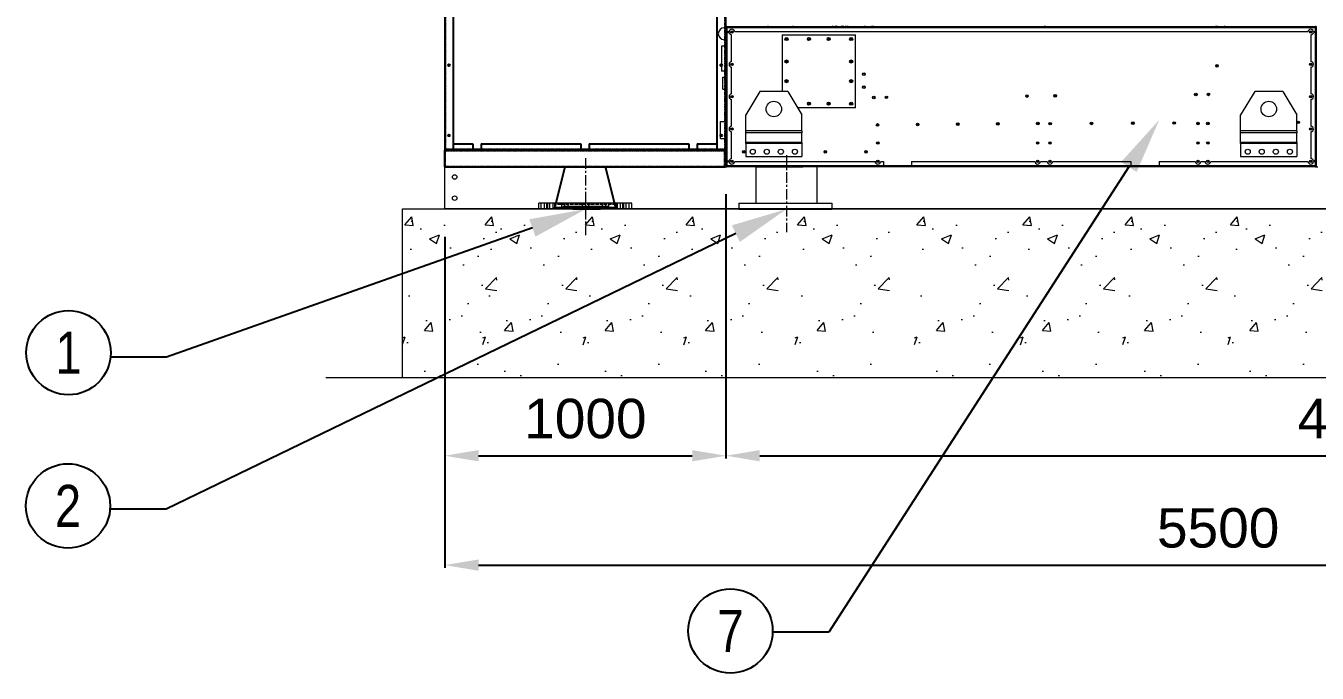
# Model space of a CAD drawing. Header units: millimetres. Extents: x -17070 to 45881, y -291348 to 34009.
# Drawn here: x 24578 to 29169, y 18996 to 21298 of the extents above; entities that cross this region are included whole.
import ezdxf
from ezdxf import colors
from ezdxf.entities.mleader import LeaderData, LeaderLine
from ezdxf.enums import TextEntityAlignment as Align
from ezdxf.math import Vec2, Vec3

# ---------------------------------------------------------------- set-up
doc = ezdxf.new("R2010")
doc.units = ezdxf.units.MM
for name, pattern in [('CENTER', [2, 1.25, -0.25, 0.25, -0.25]), ('DASHDOT', [18.5, 12, -3, 0.5, -3]), ('DASHED', [15, 12, -3]), ('HIDDEN', [0.375, 0.25, -0.125])]:
    doc.linetypes.add(name, pattern=pattern)
for name, color, linetype in [('center', 1, 'CENTER'), ('냉각탑_dim', 1, 'Continuous'), ('냉각탑_text', 3, 'Continuous'), ('냉각탑_기초', 23, 'Continuous'), ('숨은선', 5, 'HIDDEN')]:
    doc.layers.add(name, color=color, linetype=linetype)
doc.styles.get("Standard").update_dxf_attribs({"font": 'arial.ttf'})
doc.dimstyles.new('1.40', dxfattribs={"dimscale": 20, "dimtxt": 1.5, "dimasz": 1, "dimexe": 0.5, "dimexo": 0.5, "dimgap": 0.5, "dimtad": 1, "dimdec": 0, "dimzin": 0, "dimdsep": 46, "dimtxsty": 'Standard', "dimcen": 0, "dimclrd": 2, "dimclre": 2, "dimclrt": 3, "dimadec": 0, "dimazin": 0, "dimtfac": 1, "dimtdec": 0, "dimtmove": 0, "dimatfit": 0, "dimfxl": 1, "dimtolj": 1, "dimtzin": 0, "dimlwd": -1, "dimlwe": -1, "dimarcsym": 0})

# ---------------------------------------------------------------- blocks, each defined once
blk = doc.blocks.new('*D392')
at = {"color": 2, "transparency": 16777216}
for p, q in [((27067.1, 20699.8), (27067.1, 19759.3)), ((26067.1, 20547.9), (26067.1, 19759.3)), ((26187.1, 19769.3), (26947.1, 19769.3))]:
    blk.add_line(p, q, dxfattribs=at)
for points in [[(26187.1, 19789.3), (26187.1, 19749.3), (26067.1, 19769.3)], [(26947.1, 19789.3), (26947.1, 19749.3), (27067.1, 19769.3)]]:
    blk.add_solid(points, dxfattribs=at)
at = {"layer": 'Defpoints', "color": 0, "transparency": 16777216}
for p in [(27067.1, 20799.8), (26067.1, 20647.9), (27067.1, 19769.3)]:
    blk.add_point(p, dxfattribs=at)
at = {"color": 3, "lineweight": 5, "transparency": 16777216, "insert": (26567.1, 19900.7), "char_height": 140, "attachment_point": 5}
blk.add_mtext('\\A1;1000', dxfattribs=at)
blk = doc.blocks.new('*D393')
at = {"color": 2, "transparency": 16777216}
for p, q in [((27067.1, 20699.8), (27067.1, 19759.3)), ((31567.1, 20547.9), (31567.1, 19759.3)), ((27187.1, 19769.3), (31447.1, 19769.3))]:
    blk.add_line(p, q, dxfattribs=at)
for points in [[(27187.1, 19789.3), (27187.1, 19749.3), (27067.1, 19769.3)], [(31447.1, 19789.3), (31447.1, 19749.3), (31567.1, 19769.3)]]:
    blk.add_solid(points, dxfattribs=at)
at = {"layer": 'Defpoints', "color": 0, "transparency": 16777216}
for p in [(27067.1, 20799.8), (31567.1, 20647.9), (31567.1, 19769.3)]:
    blk.add_point(p, dxfattribs=at)
at = {"color": 3, "lineweight": 5, "transparency": 16777216, "insert": (29317.1, 19900.7), "char_height": 140, "attachment_point": 5}
blk.add_mtext('\\A1;4500', dxfattribs=at)
blk = doc.blocks.new('*D394')
at = {"color": 2, "transparency": 16777216}
for p, q in [((26067.1, 20547.9), (26067.1, 19370.3)), ((31567.1, 20547.9), (31567.1, 19370.3)), ((26187.1, 19380.3), (31447.1, 19380.3))]:
    blk.add_line(p, q, dxfattribs=at)
for points in [[(26187.1, 19400.3), (26187.1, 19360.3), (26067.1, 19380.3)], [(31447.1, 19400.3), (31447.1, 19360.3), (31567.1, 19380.3)]]:
    blk.add_solid(points, dxfattribs=at)
at = {"layer": 'Defpoints', "color": 0, "transparency": 16777216}
for p in [(26067.1, 20647.9), (31567.1, 20647.9), (31567.1, 19380.3)]:
    blk.add_point(p, dxfattribs=at)
at = {"color": 3, "lineweight": 5, "transparency": 16777216, "insert": (28817.1, 19511.8), "char_height": 140, "attachment_point": 5}
blk.add_mtext('\\A1;5500', dxfattribs=at)
blk = doc.blocks.new('A$C61556EF2')
for p, q in [((0, 998), (1450, 998)), ((0, 0), (0, 998)), ((1450, 998), (2900, 998)), ((2880, 968), (2900, 968)), ((2900, 0), (2900, 998)), ((1425, 898), (2425, 898)), ((1425, 898), (1425, 868)), ((2425, 898), (2425, 868)), ((1425, 868), (1425, 418)), ((1425, 868), (2425, 868)), ((1450, 868), (2425, 868)), ((1450, 868), (1450, 418)), ((2400, 868), (2400, 418)), ((2425, 868), (2425, 418)), ((2880, 868), (2900, 868)), ((1425, 418), (2425, 418)), ((1425, 388), (1425, 418)), ((1450, 418), (2425, 418)), ((2425, 388), (2425, 418)), ((1425, 388), (2425, 388)), ((0, 0), (1450, 0)), ((1450, 0), (2900, 0)), ((2880, 30), (2900, 30))]:
    blk.add_line(p, q)
at = {"color": 5}
for p, q in [((0, 968), (1450, 968)), ((0, 968), (20, 968)), ((20, 898), (20, 968)), ((1450, 968), (2900, 968)), ((2880, 898), (2880, 968)), ((20, 898), (0, 898)), ((1.6, 868), (1.6, 898)), ((2880, 898), (2900, 898)), ((2898.4, 868), (2898.4, 898)), ((20, 868), (0, 868)), ((20, 514), (20, 868)), ((2880, 514), (2880, 868)), ((20, 514), (0, 514)), ((1.6, 484), (1.6, 514)), ((2880, 514), (2900, 514)), ((2898.4, 484), (2898.4, 514)), ((20, 484), (0, 484)), ((20, 130), (20, 484)), ((2880, 130), (2880, 484)), ((2880, 484), (2900, 484)), ((20, 130), (0, 130)), ((20, 100), (0, 100)), ((1.6, 100), (1.6, 130)), ((20, 30), (20, 100)), ((20, 30), (20, 100)), ((2880, 130), (2900, 130)), ((2880, 30), (2880, 100)), ((2880, 30), (2880, 100)), ((2880, 100), (2900, 100)), ((2898.4, 100), (2898.4, 130)), ((0, 30), (1450, 30)), ((1450, 30), (2900, 30))]:
    blk.add_line(p, q, dxfattribs=at)
for centre in [(50, 983), (300, 983), (550, 983), (800, 983), (1050, 983), (1300, 983), (1600, 983), (1850, 983), (2100, 983), (2350, 983), (2600, 983), (2850, 983), (1525, 888), (1725, 888), (1925, 888), (2125, 888), (2325, 888), (1430, 793), (2420, 793), (1430, 693), (2420, 693), (1430, 593), (2420, 593), (1430, 493), (2420, 493), (1525, 398), (1725, 398), (1925, 398), (2125, 398), (2325, 398), (50, 15), (300, 15), (550, 15), (800, 15), (1050, 15), (1286, 15), (1600, 15), (1850, 15), (2100, 15), (2350, 15), (2600, 15), (2850, 15)]:
    blk.add_circle(centre, 3)
at = {"layer": '숨은선', "ltscale": 4}
for p, q in [((0, 996.4), (1450, 996.4)), ((1.6, 898), (1.6, 998)), ((1450, 996.4), (2898.4, 996.4)), ((2898.4, 898), (2898.4, 998)), ((1.6, 514), (1.6, 868)), ((2898.4, 514), (2898.4, 868)), ((1.6, 30), (1.6, 484)), ((2898.4, 30), (2898.4, 484)), ((1.6, 1.6), (1.6, 100)), ((2898.4, 1.6), (2898.4, 100)), ((0, 1.6), (1450, 1.6)), ((1450, 1.6), (2898.4, 1.6))]:
    blk.add_line(p, q, dxfattribs=at)
blk = doc.blocks.new('1')
at = {"color": 0, "lineweight": 20}
for p, q in [((26067.1, 20647.9), (26067.1, 23796.3)), ((27070.6, 20796.3), (26067.1, 20796.3)), ((29163.6, 20796.3), (29171.8, 20796.3)), ((31567.1, 20647.9), (26067.1, 20647.9))]:
    blk.add_line(p, q, dxfattribs=at)
at = {"color": 7, "lineweight": 20, "ltscale": 0.003333}
for p, q in [((27067.1, 21291.4), (27061.1, 21291.4)), ((27067.1, 21248.7), (27061.1, 21248.7))]:
    blk.add_line(p, q, dxfattribs=at)
at = {"color": 7, "lineweight": 20, "ltscale": 0.010278}
for p, q in [((27067.1, 21292.8), (27067.1, 21274.3)), ((27069.1, 21274.3), (27069.1, 21292.8)), ((29163.6, 21274.3), (29163.6, 21292.8)), ((29165.1, 21292.8), (29165.1, 21274.3)), ((29167.1, 21274.3), (29167.1, 21292.8)), ((27067.1, 20818.3), (27067.1, 20799.8)), ((27069.1, 20799.8), (27069.1, 20818.3)), ((29163.6, 20799.8), (29163.6, 20818.3)), ((29165.1, 20818.3), (29165.1, 20799.8)), ((29167.1, 20799.8), (29167.1, 20818.3))]:
    blk.add_line(p, q, dxfattribs=at)
at = {"color": 7, "lineweight": 20, "ltscale": 0.001111}
for p, q in [((27069.1, 21292.8), (27067.1, 21292.8)), ((27070.6, 21276.3), (27070.6, 21274.3)), ((27216.6, 21296.3), (27216.6, 21298.3)), ((27305.7, 21296.3), (27305.7, 21298.3)), ((29167.1, 21292.8), (29165.1, 21292.8)), ((27070.6, 20818.3), (27070.6, 20816.3)), ((27067.1, 20799.8), (27069.1, 20799.8)), ((29165.1, 20799.8), (29167.1, 20799.8))]:
    blk.add_line(p, q, dxfattribs=at)
at = {"color": 7, "lineweight": 20, "ltscale": 0.253333}
for p, q in [((27067.1, 21274.3), (27067.1, 20818.3)), ((27070.6, 21274.3), (27070.6, 20818.3)), ((29163.6, 20818.3), (29163.6, 21274.3)), ((29167.1, 20818.3), (29167.1, 21274.3))]:
    blk.add_line(p, q, dxfattribs=at)
at = {"color": 7, "lineweight": 20, "ltscale": 0.001944}
for p, q in [((27067.1, 21274.3), (27070.6, 21274.3)), ((27070.6, 21292.8), (27070.6, 21296.3)), ((29163.6, 21292.8), (29163.6, 21296.3)), ((29167.1, 21274.3), (29163.6, 21274.3)), ((27067.1, 20818.3), (27070.6, 20818.3)), ((29167.1, 20818.3), (29163.6, 20818.3)), ((27070.6, 20799.8), (27070.6, 20796.3)), ((29163.6, 20799.8), (29163.6, 20796.3))]:
    blk.add_line(p, q, dxfattribs=at)
at = {"color": 7, "lineweight": 20, "ltscale": 0.000833333}
for p, q in [((27070.6, 21292.8), (27069.1, 21292.8)), ((29163.6, 21292.8), (29165.1, 21292.8)), ((27070.6, 20799.8), (27069.1, 20799.8)), ((29163.6, 20799.8), (29165.1, 20799.8))]:
    blk.add_line(p, q, dxfattribs=at)
at = {"color": 7, "lineweight": 20}
for p, q in [((27070.6, 21296.3), (29163.6, 21296.3)), ((27070.6, 21292.8), (29163.6, 21292.8)), ((29136.1, 21276.3), (27098.1, 21276.3)), ((29163.6, 20796.3), (27070.6, 20796.3)), ((29163.6, 20796.3), (27070.6, 20796.3))]:
    blk.add_line(p, q, dxfattribs=at)
at = {"color": 7, "lineweight": 20, "ltscale": 0.009167}
for p, q in [((27070.6, 21292.8), (27070.6, 21276.3)), ((29163.6, 21276.3), (29163.6, 21292.8)), ((27070.6, 20816.3), (27070.6, 20799.8)), ((27627.1, 20816.3), (27627.1, 20799.8)), ((27727.1, 20816.3), (27727.1, 20799.8)), ((28507.1, 20816.3), (28507.1, 20799.8)), ((28607.1, 20816.3), (28607.1, 20799.8)), ((29163.6, 20799.8), (29163.6, 20816.3))]:
    blk.add_line(p, q, dxfattribs=at)
at = {"color": 7, "lineweight": 20, "ltscale": 0.004167}
for p, q in [((27078.1, 21276.3), (27070.6, 21276.3)), ((29163.6, 21276.3), (29156.1, 21276.3)), ((27070.6, 20816.3), (27078.1, 20816.3)), ((29156.1, 20816.3), (29163.6, 20816.3))]:
    blk.add_line(p, q, dxfattribs=at)
at = {"color": 7, "lineweight": 20, "ltscale": 0.004279}
for p, q in [((27070.6, 21274.3), (27078.3, 21274.3)), ((29163.6, 21274.3), (29155.9, 21274.3)), ((27070.6, 20818.3), (27078.3, 20818.3)), ((29163.6, 20818.3), (29155.9, 20818.3))]:
    blk.add_line(p, q, dxfattribs=at)
at = {"color": 7, "lineweight": 20, "ltscale": 0.052833}
for p, q in [((27087.1, 21171.2), (27087.1, 21266.3)), ((29147.1, 21266.3), (29147.1, 21171.2)), ((27087.1, 21056.2), (27087.1, 21151.3)), ((29147.1, 21151.3), (29147.1, 21056.2)), ((27087.1, 20941.2), (27087.1, 21036.3)), ((29147.1, 21036.3), (29147.1, 20941.2)), ((27087.1, 20826.2), (27087.1, 20921.3)), ((29147.1, 20921.3), (29147.1, 20826.2))]:
    blk.add_line(p, q, dxfattribs=at)
at = {"color": 7, "lineweight": 20, "ltscale": 0.144444}
for p, q in [((27267.1, 21266.3), (27527.1, 21266.3)), ((27267.1, 21266.3), (27267.1, 21064.3)), ((27527.1, 21006.3), (27527.1, 21266.3)), ((27527.1, 21006.3), (27322.1, 21006.3))]:
    blk.add_line(p, q, dxfattribs=at)
at = {"color": 7, "lineweight": 20, "ltscale": 0.001115}
for p, q in [((27560.2, 21296.3), (27560.4, 21298.3)), ((27586.8, 21296.3), (27587, 21298.3)), ((27590.3, 21296.3), (27590.5, 21298.3)), ((27590.3, 21296.3), (27590.5, 21298.3)), ((28200.5, 21298.3), (28200.3, 21296.3)), ((28200.3, 21296.3), (28200.5, 21298.3)), ((28810.3, 21296.3), (28810.5, 21298.3)), ((28813.9, 21296.3), (28814, 21298.3)), ((28840.5, 21296.3), (28840.6, 21298.3))]:
    blk.add_line(p, q, dxfattribs=at)
at = {"color": 7, "lineweight": 20, "ltscale": 0.02475}
for p, q in [((27051.1, 21225.8), (27051.1, 21181.3)), ((27051.1, 21181.3), (27051.1, 21136.7))]:
    blk.add_line(p, q, dxfattribs=at)
at = {"color": 7, "lineweight": 20, "ltscale": 0.008889}
for p, q in [((27067.1, 21225.8), (27051.1, 21225.8)), ((27067.1, 21136.7), (27051.1, 21136.7))]:
    blk.add_line(p, q, dxfattribs=at)
at = {"color": 7, "lineweight": 20, "ltscale": 0.011861}
blk.add_line((27055.9, 21072.9), (27055.9, 21115.6), dxfattribs=at)
at = {"color": 7, "lineweight": 20, "ltscale": 0.006222}
for p, q in [((27055.9, 21115.6), (27067.1, 21115.6)), ((27055.9, 21072.9), (27067.1, 21072.9))]:
    blk.add_line(p, q, dxfattribs=at)
at = {"color": 7, "lineweight": 20, "ltscale": 9.6213e-07}
blk.add_line((27552.1, 21080.3), (27552.1, 21080.3), dxfattribs=at)
at = {"color": 7, "lineweight": 20, "ltscale": 0.003143}
blk.add_line((27087.1, 21049.1), (27087.1, 21043.4), dxfattribs=at)
at = {"color": 7, "lineweight": 20, "ltscale": 0.053832}
for p, q in [((27187.1, 21064.3), (27137.1, 20981.3)), ((28947.1, 21064.3), (28897.1, 20981.3)), ((29047.1, 21064.3), (29097.1, 20981.3))]:
    blk.add_line(p, q, dxfattribs=at)
at = {"color": 7, "lineweight": 20, "ltscale": 0.044444}
blk.add_line((27287.1, 21064.3), (27187.1, 21064.3), dxfattribs=at)
at = {"color": 7, "lineweight": 20, "ltscale": 0.016214}
blk.add_line((27287.1, 21064.3), (27337.1, 20981.3), dxfattribs=at)
at = {"color": 7, "lineweight": 20, "ltscale": 0.055556}
for p, q in [((29047.1, 21064.3), (28947.1, 21064.3)), ((27727.1, 20799.8), (27627.1, 20799.8)), ((28607.1, 20799.8), (28507.1, 20799.8)), ((28607.1, 20799.8), (28507.1, 20799.8))]:
    blk.add_line(p, q, dxfattribs=at)
at = {"color": 7, "lineweight": 20, "ltscale": 0.016806}
for p, q in [((27047.9, 20927.3), (27047.9, 20957.6)), ((27047.9, 20897.1), (27047.9, 20927.3))]:
    blk.add_line(p, q, dxfattribs=at)
at = {"color": 7, "lineweight": 20, "ltscale": 0.010667}
for p, q in [((27047.9, 20957.6), (27067.1, 20957.6)), ((27047.9, 20897.1), (27067.1, 20897.1))]:
    blk.add_line(p, q, dxfattribs=at)
at = {"color": 7, "lineweight": 20, "ltscale": 0.031187}
for p, q in [((27137.1, 20925.1), (27137.1, 20981.3)), ((27337.1, 20925.1), (27337.1, 20981.3)), ((28897.1, 20925.1), (28897.1, 20981.3)), ((29097.1, 20925.1), (29097.1, 20981.3))]:
    blk.add_line(p, q, dxfattribs=at)
at = {"color": 7, "lineweight": 20, "ltscale": 0.003919}
for p, q in [((27137.1, 20918.1), (27137.1, 20925.1)), ((27337.1, 20925.1), (27337.1, 20918.1)), ((28897.1, 20918.1), (28897.1, 20925.1)), ((29097.1, 20925.1), (29097.1, 20918.1))]:
    blk.add_line(p, q, dxfattribs=at)
at = {"color": 7, "lineweight": 20, "ltscale": 0.111111}
for p, q in [((27337.1, 20925.1), (27137.1, 20925.1)), ((27337.1, 20918.1), (27137.1, 20918.1)), ((29097.1, 20925.1), (28897.1, 20925.1)), ((29097.1, 20918.1), (28897.1, 20918.1)), ((27337.1, 20882.9), (27137.1, 20882.9)), ((27337.1, 20879.4), (27137.1, 20879.4)), ((29097.1, 20882.9), (28897.1, 20882.9)), ((29097.1, 20879.4), (28897.1, 20879.4)), ((27137.1, 20833.3), (27337.1, 20833.3)), ((28897.1, 20833.3), (29097.1, 20833.3))]:
    blk.add_line(p, q, dxfattribs=at)
at = {"color": 7, "lineweight": 20, "ltscale": 0.019545}
for p, q in [((27137.1, 20882.9), (27137.1, 20918.1)), ((27337.1, 20882.9), (27337.1, 20918.1)), ((28897.1, 20882.9), (28897.1, 20918.1)), ((29097.1, 20882.9), (29097.1, 20918.1))]:
    blk.add_line(p, q, dxfattribs=at)
for p, q in [((26067.1, 20814.3), (26067.1, 20856.3)), ((26067.1, 20856.3), (27065.1, 20856.3)), ((26067.1, 20796.3), (26067.1, 20856.3)), ((27065.1, 20796.3), (27065.1, 20856.3)), ((26067.1, 20796.3), (27065.1, 20796.3))]:
    blk.add_line(p, q)
at = {"color": 7, "lineweight": 20, "ltscale": 0.001959}
for p, q in [((27137.1, 20879.4), (27137.1, 20882.9)), ((27337.1, 20882.9), (27337.1, 20879.4)), ((28897.1, 20879.4), (28897.1, 20882.9)), ((29097.1, 20882.9), (29097.1, 20879.4))]:
    blk.add_line(p, q, dxfattribs=at)
at = {"color": 7, "lineweight": 20, "ltscale": 0.025612}
for p, q in [((27137.1, 20879.4), (27137.1, 20833.3)), ((27337.1, 20879.4), (27337.1, 20833.3)), ((28897.1, 20879.4), (28897.1, 20833.3)), ((29097.1, 20879.4), (29097.1, 20833.3))]:
    blk.add_line(p, q, dxfattribs=at)
at = {"color": 7, "lineweight": 20, "ltscale": 0.277222}
blk.add_line((27098.1, 20816.3), (27597.1, 20816.3), dxfattribs=at)
at = {"color": 7, "lineweight": 20, "ltscale": 0.005556}
blk.add_line((27617.1, 20816.3), (27627.1, 20816.3), dxfattribs=at)
at = {"color": 7, "lineweight": 20, "ltscale": 0.243333}
blk.add_line((27727.1, 20816.3), (28165.1, 20816.3), dxfattribs=at)
at = {"color": 7, "lineweight": 20, "ltscale": 0.013333}
blk.add_line((28185.1, 20816.3), (28209.1, 20816.3), dxfattribs=at)
at = {"color": 7, "lineweight": 20, "ltscale": 0.154444}
blk.add_line((28229.1, 20816.3), (28507.1, 20816.3), dxfattribs=at)
at = {"color": 7, "lineweight": 20, "ltscale": 0.071389}
blk.add_line((28607.1, 20816.3), (28735.6, 20816.3), dxfattribs=at)
at = {"color": 7, "lineweight": 20, "ltscale": 0.008333}
blk.add_line((28755.6, 20816.3), (28770.6, 20816.3), dxfattribs=at)
at = {"color": 7, "lineweight": 20, "ltscale": 0.191944}
blk.add_line((28790.6, 20816.3), (29136.1, 20816.3), dxfattribs=at)
at = {"color": 2}
for p, q in [((26458.7, 20650.8), (26495.2, 20796.3)), ((26675, 20650.8), (26638.5, 20796.3)), ((26675, 20650.8), (26458.7, 20650.8)), ((26620.4, 20645.8), (26522, 20645.8))]:
    blk.add_line(p, q, dxfattribs=at)
at = {"color": 7, "lineweight": 20, "ltscale": 0.309167}
for p, q in [((27627.1, 20799.8), (27070.6, 20799.8)), ((29163.6, 20799.8), (28607.1, 20799.8))]:
    blk.add_line(p, q, dxfattribs=at)
at = {"color": 7, "lineweight": 20, "ltscale": 0.098888}
for p, q in [((27173.6, 20796.3), (27173.6, 20668.1)), ((27389.9, 20796.3), (27389.9, 20668.1))]:
    blk.add_line(p, q, dxfattribs=at)
at = {"lineweight": 20}
blk.add_line((27175.1, 20796.3), (27340.3, 20796.3), dxfattribs=at)
at = {"color": 7, "lineweight": 20, "ltscale": 0.433333}
blk.add_line((28507.1, 20799.8), (27727.1, 20799.8), dxfattribs=at)
at = {"color": 7, "lineweight": 13, "ltscale": 0.1375}
for p, q in [((26401.8, 20645.8), (26401.8, 20667.8)), ((26731.8, 20645.8), (26731.8, 20667.8))]:
    blk.add_line(p, q, dxfattribs=at)
at = {"color": 7, "lineweight": 13}
for p, q in [((26731.8, 20667.8), (26401.8, 20667.8)), ((26731.8, 20645.8), (26401.8, 20645.8))]:
    blk.add_line(p, q, dxfattribs=at)
at = {"color": 7, "linetype": 'DASHED', "lineweight": 13, "ltscale": 0.1375}
for p, q in [((26410.3, 20645.8), (26410.3, 20667.8)), ((26429.8, 20645.8), (26429.8, 20667.8)), ((26433.3, 20645.8), (26433.3, 20667.8)), ((26452.8, 20645.8), (26452.8, 20667.8)), ((26457.8, 20667.8), (26457.8, 20645.8)), ((26482.8, 20645.8), (26482.8, 20667.8)), ((26505.8, 20645.8), (26505.8, 20667.8)), ((26555.3, 20667.8), (26555.3, 20645.8)), ((26578.3, 20667.8), (26578.3, 20645.8)), ((26627.8, 20645.8), (26627.8, 20667.8)), ((26650.8, 20645.8), (26650.8, 20667.8)), ((26675.8, 20667.8), (26675.8, 20645.8)), ((26680.9, 20645.8), (26680.9, 20667.8)), ((26700.3, 20645.8), (26700.3, 20667.8)), ((26703.9, 20645.8), (26703.9, 20667.8)), ((26723.3, 20645.8), (26723.3, 20667.8))]:
    blk.add_line(p, q, dxfattribs=at)
at = {"color": 7, "linetype": 'DASHDOT', "lineweight": 13, "ltscale": 0.165}
for p, q in [((26421.8, 20645.8), (26421.8, 20667.8)), ((26441.3, 20645.8), (26441.3, 20667.8)), ((26494.3, 20645.8), (26494.3, 20667.8)), ((26639.3, 20645.8), (26639.3, 20667.8)), ((26692.4, 20645.8), (26692.4, 20667.8)), ((26711.8, 20645.8), (26711.8, 20667.8))]:
    blk.add_line(p, q, dxfattribs=at)
at = {"color": 7, "linetype": 'DASHED', "lineweight": 13, "ltscale": 0.10625}
for p, q in [((26458.7, 20645.8), (26458.7, 20662.8)), ((26675, 20645.8), (26675, 20662.8))]:
    blk.add_line(p, q, dxfattribs=at)
at = {"color": 7, "linetype": 'DASHED', "lineweight": 13}
for p, q in [((26675, 20662.8), (26458.7, 20662.8)), ((26649.4, 20655.8), (26484.2, 20655.8)), ((26636.7, 20655.7), (26487.2, 20655.7)), ((26649.4, 20650.8), (26494.3, 20650.8)), ((26646.4, 20655.7), (26497, 20655.7))]:
    blk.add_line(p, q, dxfattribs=at)
at = {"color": 7, "lineweight": 20, "ltscale": 0.012222}
for p, q in [((27113.3, 20668.1), (27113.3, 20646.1)), ((27443.3, 20668.1), (27443.3, 20646.1))]:
    blk.add_line(p, q, dxfattribs=at)
at = {"lineweight": 5}
blk.add_line((27113.3, 20668.1), (27443.3, 20668.1), dxfattribs=at)
at = {"color": 7, "lineweight": 20, "ltscale": 0.171052}
blk.add_line((27113.3, 20646.1), (27421.2, 20646.1), dxfattribs=at)
at = {"color": 7, "lineweight": 20, "ltscale": 0.091667}
blk.add_line((27278.3, 20646.1), (27443.3, 20646.1), dxfattribs=at)
at = {"color": 7, "lineweight": 20, "ltscale": 0.012281}
blk.add_line((27421.2, 20646.1), (27443.3, 20646.1), dxfattribs=at)
at = {"color": 7, "lineweight": 20}
for centre, radius in [((27088.1, 21276.3), 4.5), ((27088.1, 21276.3), 3), ((29146.1, 21276.3), 4.5), ((29146.1, 21276.3), 3), ((27282.1, 21251.3), 5.5), ((27282.1, 21251.3), 3), ((27362.1, 21251.3), 5.5), ((27362.1, 21251.3), 3), ((27432.1, 21251.3), 5.5), ((27432.1, 21251.3), 3), ((27512.1, 21251.3), 5.5), ((27512.1, 21251.3), 3), ((27282.1, 21171.3), 5.5), ((27282.1, 21171.3), 3), ((27512.1, 21171.3), 5.5), ((27512.1, 21171.3), 3), ((27088.1, 21161.3), 4.5), ((27088.1, 21161.3), 3), ((27557.1, 21126.3), 5), ((27557.1, 21126.3), 3.5), ((28813.1, 21156), 4.5), ((28813.1, 21156), 3), ((29146.1, 21161.3), 4.5), ((29146.1, 21161.3), 3), ((27282.1, 21101.3), 5.5), ((27282.1, 21101.3), 3), ((27512.1, 21101.3), 5.5), ((27512.1, 21101.3), 3), ((27557.1, 21080.3), 5), ((27557.1, 21080.3), 3.5), ((27088.1, 21046.3), 4.5), ((27088.1, 21046.3), 3), ((27237.1, 21002.3), 27.5), ((27592.5, 21043.3), 4.5), ((27592.5, 21043.3), 3), ((27637.5, 21043.7), 4.5), ((27637.5, 21043.7), 3), ((28137.5, 21048.4), 4.5), ((28137.5, 21048.4), 3), ((28237.5, 21049.3), 4.5), ((28237.5, 21049.3), 3), ((28737.5, 21053.9), 4.5), ((28737.5, 21053.9), 3), ((28782.5, 21054.3), 4.5), ((28782.5, 21054.3), 3), ((28997.1, 21002.3), 27.5), ((29146.1, 21046.3), 4.5), ((29146.1, 21046.3), 3), ((27362.1, 21021.3), 5.5), ((27362.1, 21021.3), 3), ((27432.1, 21021.3), 5.5), ((27432.1, 21021.3), 3), ((27512.1, 21021.3), 5.5), ((27512.1, 21021.3), 3), ((27606.1, 20945.8), 4.5), ((27606.1, 20946.3), 3), ((27748.6, 20947.4), 4.5), ((27748.6, 20947.4), 3), ((27891.1, 20948.6), 4.5), ((27891.1, 20948.6), 3), ((28033.6, 20949.8), 4.5), ((28033.6, 20949.8), 3), ((28176.1, 20951), 4.5), ((28176.1, 20951), 3), ((28219.6, 20950.3), 4.5), ((28219.6, 20950.3), 3), ((28366.6, 20951.1), 4.5), ((28366.6, 20951.1), 3), ((28513.6, 20951.9), 4.5), ((28513.6, 20951.9), 3), ((28660.6, 20952.7), 4.5), ((28660.6, 20952.7), 3), ((28745.6, 20950.8), 4.5), ((28745.6, 20950.8), 3), ((28780.6, 20950.8), 4.5), ((28780.6, 20950.8), 3), ((29101.6, 20955), 4.5), ((29101.6, 20955), 3), ((27088.1, 20931.3), 4.5), ((27088.1, 20931.3), 3), ((29146.1, 20931.3), 4.5), ((29146.1, 20931.3), 3), ((27130.1, 20850.3), 4.5), ((27130.1, 20850.3), 3), ((27162.1, 20850.3), 9), ((27212.1, 20850.3), 9), ((27262.1, 20850.3), 9), ((27312.1, 20850.3), 9), ((27420.1, 20850.3), 4.5), ((27420.1, 20850.3), 3), ((27565.1, 20850.3), 4.5), ((27565.1, 20850.3), 3), ((27607.1, 20881.3), 4.5), ((27607.1, 20881.3), 3), ((28175.1, 20881.3), 4.5), ((28175.1, 20881.3), 3), ((28219.1, 20881.3), 4.5), ((28219.1, 20881.3), 3), ((28745.6, 20881.3), 4.5), ((28745.6, 20881.3), 3), ((28780.6, 20881.3), 4.5), ((28780.6, 20881.3), 3), ((28922.1, 20850.3), 9), ((28972.1, 20850.3), 9), ((29022.1, 20850.3), 9), ((29072.1, 20850.3), 9), ((27088.1, 20816.3), 4.5), ((27088.1, 20816.3), 3), ((27607.1, 20816.3), 4.5), ((27607.1, 20816.3), 3), ((28175.1, 20816.3), 4.5), ((28175.1, 20816.3), 3), ((28219.1, 20816.3), 4.5), ((28219.1, 20816.3), 3), ((28745.6, 20816.3), 4.5), ((28745.6, 20816.3), 3), ((28780.6, 20816.3), 4.5), ((28780.6, 20816.3), 3), ((29146.1, 20816.3), 4.5), ((29146.1, 20816.3), 3)]:
    blk.add_circle(centre, radius, dxfattribs=at)
at = {"lineweight": 20}
for centre in [(26102.1, 20760.4), (26102.1, 20685.4)]:
    blk.add_circle(centre, 8, dxfattribs=at)
at = {"color": 7, "lineweight": 20}
for centre, radius, start, end in [((27061.1, 21270.1), 21.4, 90, 270), ((27070.6, 21292.8), 3.5, 90, 180), ((27070.6, 21292.8), 1.5, 90, 180), ((27088.1, 21276.3), 10, 0, 180), ((27088.1, 21276.3), 10, 191.537, 264.2608), ((27105.6, 21292.8), 3.5, 89.755, 90), ((27469.9, 21306.3), 25, 198.6634, 203.5787), ((27469.9, 21306.3), 17, 208.0733, 216.0327), ((27469.9, 21306.3), 15, 212.2319, 221.8114), ((27469.9, 21306.3), 12.5, 219.7931, 233.1317), ((27469.9, 21306.3), 12.5, 306.8683, 320.2069), ((27469.9, 21306.3), 15, 318.1886, 327.7681), ((27469.9, 21306.3), 17, 323.9673, 331.9267), ((27469.9, 21306.3), 25, 336.4218, 341.3366), ((27478.9, 21294.3), 21.4, 5.3743, 10.7975), ((29128.6, 21292.8), 3.5, 90, 90.245), ((29146.1, 21276.3), 10, 0, 180), ((29146.1, 21276.3), 10, 275.7392, 348.463), ((29163.6, 21292.8), 3.5, 0, 90), ((29163.6, 21292.8), 1.5, 0, 90), ((27088.1, 21161.3), 10, 95.7392, 264.2608), ((29146.1, 21161.3), 10, 275.7392, 84.2608), ((27088.1, 21046.3), 10, 95.7392, 264.2608), ((29146.1, 21046.3), 10, 275.7392, 84.2608), ((27088.1, 20931.3), 10, 95.7392, 264.2608), ((29146.1, 20931.3), 10, 275.7392, 84.2608), ((27088.1, 20816.3), 10, 180, 0), ((27088.1, 20816.3), 10, 95.7392, 168.463), ((27607.1, 20816.3), 10, 180, 0), ((28175.1, 20816.3), 10, 180, 0), ((28219.1, 20816.3), 10, 180, 0), ((28745.6, 20816.3), 10, 180, 0), ((28780.6, 20816.3), 10, 180, 0), ((29146.1, 20816.3), 10, 180, 0), ((29146.1, 20816.3), 10, 11.537, 84.2608), ((27070.6, 20799.8), 3.5, 180, 270), ((27070.6, 20799.8), 1.5, 180, 270), ((29163.6, 20799.8), 1.5, 270, 0), ((29163.6, 20799.8), 3.5, 270, 0)]:
    blk.add_arc(centre, radius, start, end, dxfattribs=at)
at = {"layer": '숨은선', "ltscale": 4}
for p, q in [((26068.7, 20797.9), (26068.7, 20854.7)), ((26068.7, 20854.7), (27063.5, 20854.7)), ((27063.5, 20797.9), (27063.5, 20854.7)), ((26068.7, 20797.9), (27063.5, 20797.9)), ((26087.1, 20796.3), (26087.1, 20797.9)), ((27045.1, 20796.3), (27045.1, 20797.9))]:
    blk.add_line(p, q, dxfattribs=at)
at = {"color": 2, "rotation": 270}
blk.add_blockref('A$C61556EF2', (26067.1, 23758.3), dxfattribs=at)

msp = doc.modelspace()

# ---------------------------------------------------------------- hatches: boundary and pattern name
at = {"layer": '냉각탑_기초', "lineweight": 20, "ltscale": 30}
h = msp.add_hatch(dxfattribs=at)
h.set_pattern_fill('AR-CONC', color=256, scale=50, style=0)
h.set_pattern_definition([(50, (11323.64, 4106.58), (358.63, -31.376), [37.5, -412.5]), (355, (11323.64, 4106.58), (-69.3757, 376.096), [30, -330]), (100.4514, (11353.53, 4103.96), (289.2547, 344.72), [31.87, -350.571]), (46.1842, (11323.64, 4206.6), (533.6205, -82.7595), [56.25, -618.75]), (96.6356, (11368.1, 4199.7), (467.331, 487.059), [47.805, -525.856]), (351.1842, (11323.64, 4206.6), (467.331, 487.059), [45, -495]), (21, (11373.64, 4181.58), (298.4535, -201.3094), [37.5, -412.5]), (326, (11373.64, 4181.58), (121.6577, 362.575), [30, -330]), (71.4514, (11398.5, 4164.8), (420.1113, 161.265), [31.87, -350.571]), (37.5, (11323.64, 4106.58), (6.0799, 166.4469), [0, -326, 0, -335, 0, -331.25]), (7.5, (11323.64, 4106.58), (131.5348, 197.2059), [0, -191, 0, -318.5, 0, -126.25]), (327.5, (11212.14, 4106.58), (266.9112, -11.2774), [0, -125, 0, -390, 0, -517.5]), (317.5, (11162.14, 4106.58), (291.593, 50.0525), [0, -162.5, 0, -259, 0, -367.5])])
h.paths.add_polyline_path([(26252.2, 20647.9), (25917.2, 20647.9), (25917.2, 20047.9), (26252.2, 20047.9)])
h = msp.add_hatch(dxfattribs=at)
h.set_pattern_fill('AR-CONC', color=256, scale=50, style=0)
h.set_pattern_definition([(50, (11608.76, 4106.58), (358.63, -31.376), [37.5, -412.5]), (355, (11608.76, 4106.58), (-69.3757, 376.096), [30, -330]), (100.4514, (11638.64, 4103.96), (289.2547, 344.72), [31.87, -350.571]), (46.1842, (11608.76, 4206.6), (533.6205, -82.7595), [56.25, -618.75]), (96.6356, (11653.23, 4199.7), (467.331, 487.059), [47.805, -525.856]), (351.1842, (11608.76, 4206.6), (467.331, 487.059), [45, -495]), (21, (11658.76, 4181.58), (298.4535, -201.3094), [37.5, -412.5]), (326, (11658.76, 4181.58), (121.6577, 362.575), [30, -330]), (71.4514, (11683.63, 4164.8), (420.1113, 161.265), [31.87, -350.571]), (37.5, (11608.76, 4106.58), (6.0799, 166.4469), [0, -326, 0, -335, 0, -331.25]), (7.5, (11608.76, 4106.58), (131.5348, 197.2059), [0, -191, 0, -318.5, 0, -126.25]), (327.5, (11497.26, 4106.58), (266.9112, -11.2774), [0, -125, 0, -390, 0, -517.5]), (317.5, (11447.26, 4106.58), (291.593, 50.0525), [0, -162.5, 0, -259, 0, -367.5])])
h.paths.add_polyline_path([(26537.3, 20647.9), (26202.3, 20647.9), (26202.3, 20047.9), (26537.3, 20047.9)])
h = msp.add_hatch(dxfattribs=at)
h.set_pattern_fill('AR-CONC', color=256, scale=50, style=0)
h.set_pattern_definition([(50, (11966.2, 4106.58), (358.63, -31.376), [37.5, -412.5]), (355, (11966.2, 4106.58), (-69.3757, 376.096), [30, -330]), (100.4514, (11996.07, 4103.96), (289.2547, 344.72), [31.87, -350.571]), (46.1842, (11966.2, 4206.6), (533.6205, -82.7595), [56.25, -618.75]), (96.6356, (12010.66, 4199.7), (467.331, 487.059), [47.805, -525.856]), (351.1842, (11966.2, 4206.6), (467.331, 487.059), [45, -495]), (21, (12016.2, 4181.58), (298.4535, -201.3094), [37.5, -412.5]), (326, (12016.2, 4181.58), (121.6577, 362.575), [30, -330]), (71.4514, (12041.06, 4164.8), (420.1113, 161.265), [31.87, -350.571]), (37.5, (11966.19, 4106.58), (6.0799, 166.4469), [0, -326, 0, -335, 0, -331.25]), (7.5, (11966.19, 4106.58), (131.5348, 197.2059), [0, -191, 0, -318.5, 0, -126.25]), (327.5, (11854.69, 4106.58), (266.9112, -11.2774), [0, -125, 0, -390, 0, -517.5]), (317.5, (11804.69, 4106.58), (291.593, 50.0525), [0, -162.5, 0, -259, 0, -367.5])])
h.paths.add_polyline_path([(26894.7, 20647.9), (26559.7, 20647.9), (26559.7, 20047.9), (26894.7, 20047.9)])
h = msp.add_hatch(dxfattribs=at)
h.set_pattern_fill('AR-CONC', color=256, scale=50, style=0)
h.set_pattern_definition([(50, (12323.62, 4106.58), (358.63, -31.376), [37.5, -412.5]), (355, (12323.6, 4106.58), (-69.3757, 376.096), [30, -330]), (100.4514, (12353.5, 4103.96), (289.2547, 344.72), [31.87, -350.571]), (46.1842, (12323.6, 4206.6), (533.6205, -82.7595), [56.25, -618.75]), (96.6356, (12368.1, 4199.7), (467.331, 487.059), [47.805, -525.856]), (351.1842, (12323.6, 4206.6), (467.331, 487.059), [45, -495]), (21, (12373.62, 4181.58), (298.4535, -201.3094), [37.5, -412.5]), (326, (12373.6, 4181.58), (121.6577, 362.575), [30, -330]), (71.4514, (12398.5, 4164.8), (420.1113, 161.265), [31.87, -350.571]), (37.5, (12323.62, 4106.58), (6.0799, 166.4469), [0, -326, 0, -335, 0, -331.25]), (7.5, (12323.62, 4106.58), (131.5348, 197.2059), [0, -191, 0, -318.5, 0, -126.25]), (327.5, (12212.12, 4106.58), (266.9112, -11.2774), [0, -125, 0, -390, 0, -517.5]), (317.5, (12162.12, 4106.58), (291.593, 50.0525), [0, -162.5, 0, -259, 0, -367.5])])
h.paths.add_polyline_path([(27252.1, 20647.9), (26917.1, 20647.9), (26917.1, 20047.9), (27252.1, 20047.9)])
h = msp.add_hatch(dxfattribs=at)
h.set_pattern_fill('AR-CONC', color=256, scale=50, style=0)
h.set_pattern_definition([(50, (12720.07, 4106.58), (358.63, -31.376), [37.5, -412.5]), (355, (12720.07, 4106.58), (-69.3757, 376.096), [30, -330]), (100.4514, (12749.95, 4103.96), (289.2547, 344.72), [31.87, -350.571]), (46.1842, (12720.07, 4206.6), (533.6205, -82.7595), [56.25, -618.75]), (96.6356, (12764.54, 4199.7), (467.331, 487.059), [47.805, -525.856]), (351.1842, (12720.07, 4206.6), (467.331, 487.059), [45, -495]), (21, (12770.07, 4181.58), (298.4535, -201.3094), [37.5, -412.5]), (326, (12770.07, 4181.58), (121.6577, 362.575), [30, -330]), (71.4514, (12794.94, 4164.8), (420.1113, 161.265), [31.87, -350.571]), (37.5, (12720.07, 4106.58), (6.0799, 166.4469), [0, -326, 0, -335, 0, -331.25]), (7.5, (12720.07, 4106.58), (131.5348, 197.2059), [0, -191, 0, -318.5, 0, -126.25]), (327.5, (12608.57, 4106.58), (266.9112, -11.2774), [0, -125, 0, -390, 0, -517.5]), (317.5, (12558.57, 4106.58), (291.593, 50.0525), [0, -162.5, 0, -259, 0, -367.5])])
h.paths.add_polyline_path([(27648.6, 20647.9), (27313.6, 20647.9), (27313.6, 20047.9), (27648.6, 20047.9)])
h = msp.add_hatch(dxfattribs=at)
h.set_pattern_fill('AR-CONC', color=256, scale=50, style=0)
h.set_pattern_definition([(50, (13144.25, 4106.58), (358.63, -31.376), [37.5, -412.5]), (355, (13144.25, 4106.58), (-69.3757, 376.096), [30, -330]), (100.4514, (13174.13, 4103.96), (289.2547, 344.72), [31.87, -350.571]), (46.1842, (13144.25, 4206.6), (533.6205, -82.7595), [56.25, -618.75]), (96.6356, (13188.7, 4199.7), (467.331, 487.059), [47.805, -525.856]), (351.1842, (13144.25, 4206.6), (467.331, 487.059), [45, -495]), (21, (13194.25, 4181.58), (298.4535, -201.3094), [37.5, -412.5]), (326, (13194.25, 4181.58), (121.6577, 362.575), [30, -330]), (71.4514, (13219.1, 4164.8), (420.1113, 161.265), [31.87, -350.571]), (37.5, (13144.25, 4106.58), (6.0799, 166.4469), [0, -326, 0, -335, 0, -331.25]), (7.5, (13144.25, 4106.58), (131.5348, 197.2059), [0, -191, 0, -318.5, 0, -126.25]), (327.5, (13032.75, 4106.58), (266.9112, -11.2774), [0, -125, 0, -390, 0, -517.5]), (317.5, (12982.75, 4106.58), (291.593, 50.0525), [0, -162.5, 0, -259, 0, -367.5])])
h.paths.add_polyline_path([(28072.8, 20647.9), (27737.8, 20647.9), (27737.8, 20047.9), (28072.8, 20047.9)])
h = msp.add_hatch(dxfattribs=at)
h.set_pattern_fill('AR-CONC', color=256, scale=50, style=0)
h.set_pattern_definition([(50, (13521.3, 4106.58), (358.63, -31.376), [37.5, -412.5]), (355, (13521.3, 4106.58), (-69.3757, 376.096), [30, -330]), (100.4514, (13551.18, 4103.96), (289.2547, 344.72), [31.87, -350.571]), (46.1842, (13521.3, 4206.6), (533.6205, -82.7595), [56.25, -618.75]), (96.6356, (13565.76, 4199.7), (467.331, 487.059), [47.805, -525.856]), (351.1842, (13521.3, 4206.6), (467.331, 487.059), [45, -495]), (21, (13571.3, 4181.58), (298.4535, -201.3094), [37.5, -412.5]), (326, (13571.3, 4181.58), (121.6577, 362.575), [30, -330]), (71.4514, (13596.16, 4164.8), (420.1113, 161.265), [31.87, -350.571]), (37.5, (13521.29, 4106.58), (6.0799, 166.4469), [0, -326, 0, -335, 0, -331.25]), (7.5, (13521.3, 4106.58), (131.5348, 197.2059), [0, -191, 0, -318.5, 0, -126.25]), (327.5, (13409.79, 4106.58), (266.9112, -11.2774), [0, -125, 0, -390, 0, -517.5]), (317.5, (13359.8, 4106.58), (291.593, 50.0525), [0, -162.5, 0, -259, 0, -367.5])])
h.paths.add_polyline_path([(28449.8, 20647.9), (28114.8, 20647.9), (28114.8, 20047.9), (28449.8, 20047.9)])
h = msp.add_hatch(dxfattribs=at)
h.set_pattern_fill('AR-CONC', color=256, scale=50, style=0)
h.set_pattern_definition([(50, (13884.48, 4106.58), (358.63, -31.376), [37.5, -412.5]), (355, (13884.48, 4106.58), (-69.3757, 376.096), [30, -330]), (100.4514, (13914.36, 4103.96), (289.2547, 344.72), [31.87, -350.571]), (46.1842, (13884.48, 4206.6), (533.6205, -82.7595), [56.25, -618.75]), (96.6356, (13928.94, 4199.7), (467.331, 487.059), [47.805, -525.856]), (351.1842, (13884.5, 4206.6), (467.331, 487.059), [45, -495]), (21, (13934.48, 4181.58), (298.4535, -201.3094), [37.5, -412.5]), (326, (13934.48, 4181.58), (121.6577, 362.575), [30, -330]), (71.4514, (13959.35, 4164.8), (420.1113, 161.265), [31.87, -350.571]), (37.5, (13884.48, 4106.58), (6.0799, 166.4469), [0, -326, 0, -335, 0, -331.25]), (7.5, (13884.48, 4106.58), (131.5348, 197.2059), [0, -191, 0, -318.5, 0, -126.25]), (327.5, (13772.98, 4106.58), (266.9112, -11.2774), [0, -125, 0, -390, 0, -517.5]), (317.5, (13722.98, 4106.58), (291.593, 50.0525), [0, -162.5, 0, -259, 0, -367.5])])
h.paths.add_polyline_path([(28813, 20647.9), (28478, 20647.9), (28478, 20047.9), (28813, 20047.9)])
h = msp.add_hatch(dxfattribs=at)
h.set_pattern_fill('AR-CONC', color=256, scale=50, style=0)
h.set_pattern_definition([(50, (14258.75, 4106.58), (358.63, -31.376), [37.5, -412.5]), (355, (14258.75, 4106.58), (-69.3757, 376.096), [30, -330]), (100.4514, (14288.64, 4103.96), (289.2547, 344.72), [31.87, -350.571]), (46.1842, (14258.75, 4206.6), (533.6205, -82.7595), [56.25, -618.75]), (96.6356, (14303.2, 4199.7), (467.331, 487.059), [47.805, -525.856]), (351.1842, (14258.75, 4206.6), (467.331, 487.059), [45, -495]), (21, (14308.75, 4181.58), (298.4535, -201.3094), [37.5, -412.5]), (326, (14308.75, 4181.58), (121.6577, 362.575), [30, -330]), (71.4514, (14333.62, 4164.8), (420.1113, 161.265), [31.87, -350.571]), (37.5, (14258.75, 4106.58), (6.0799, 166.4469), [0, -326, 0, -335, 0, -331.25]), (7.5, (14258.75, 4106.58), (131.5348, 197.2059), [0, -191, 0, -318.5, 0, -126.25]), (327.5, (14147.25, 4106.58), (266.9112, -11.2774), [0, -125, 0, -390, 0, -517.5]), (317.5, (14097.25, 4106.58), (291.593, 50.0525), [0, -162.5, 0, -259, 0, -367.5])])
h.paths.add_polyline_path([(29187.3, 20647.9), (28852.3, 20647.9), (28852.3, 20047.9), (29187.3, 20047.9)])

# ---------------------------------------------------------------- linework, layer by layer
at = {"layer": 'center', "lineweight": 20, "ltscale": 30}
for p, q in [((26567.2, 20827.5), (26567.2, 20553.6)), ((27281.7, 20837.9), (27281.7, 20564.1))]:
    msp.add_line(p, q, dxfattribs=at)
at = {"layer": '냉각탑_dim', "linetype": 'ByBlock', "lineweight": -3}
for centre in [(24729.3, 20135.8), (24727.5, 19590.7), (27083, 19146)]:
    msp.add_circle(centre, 150, dxfattribs=at)
at = {"layer": '냉각탑_기초', "lineweight": 20, "ltscale": 30}
for p, q in [((25917.1, 20047.9), (25917.1, 20647.9)), ((25917.1, 20647.9), (31717.1, 20647.9)), ((25643.8, 20047.9), (32170, 20047.9))]:
    msp.add_line(p, q, dxfattribs=at)

# ---------------------------------------------------------------- block references
msp.add_blockref('1', (0, 0))

# ---------------------------------------------------------------- texts
at = {"layer": '냉각탑_text', "width": 0.8}
for s, p in [('1', (24729.3, 20135.8)), ('2', (24727.5, 19590.7)), ('7', (27083, 19146))]:
    msp.add_text(s, height=150, dxfattribs=at).set_placement(p, align=Align.MIDDLE_CENTER)

# ---------------------------------------------------------------- dimensions: what is measured, and where the dimension line sits
at = {"lineweight": 5}
for base, p1, p2, picture, middle in [((27067.1, 19769.3), (26067.1, 20647.9), (27067.1, 20799.8), '*D392', (26567.1, 19900.7)), ((31567.1, 19769.3), (27067.1, 20799.8), (31567.1, 20647.9), '*D393', (29317.1, 19900.7)), ((31567.1, 19380.3), (26067.1, 20647.9), (31567.1, 20647.9), '*D394', (28817.1, 19511.8))]:
    dim = msp.add_linear_dim(base=base, p1=p1, p2=p2, dimstyle='1.40', override={"dimtxt": 7, "dimasz": 6, "dimexo": 5, "dimgap": 3}, dxfattribs=at)
    dim.commit()
    dim.dimension.update_dxf_attribs({"geometry": picture, "text_midpoint": middle})

# ---------------------------------------------------------------- leaders
at = {"layer": '냉각탑_dim', "lineweight": -3}
ml = msp.add_multileader_mtext('Standard', dxfattribs=at)
ml.set_content('')
ml.set_leader_properties(color=256)
ml.build(insert=Vec2(0, 0))
ml.multileader.update_dxf_attribs({"text_right_attachment_type": 6, "dogleg_length": 5, "arrow_head_size": 199.5, "scale": 30})
ctx = ml.context
ctx.base_point, ctx.scale, ctx.char_height, ctx.arrow_head_size, ctx.landing_gap_size, ctx.plane_origin = Vec3(27232.9, 19141.3), 30, 7.18, 199.5, 3.59, Vec3(28737.8, 19467)
ctx.right_attachment, ctx.text_align_type = 6, 2
notes = []
notes.append((ctx, [(0, (1, 1, 0), (27432.4, 19141.3), (-1, 0), 199.5, [(0, [(28607.7, 20963.9)], 0, [])])]))
ctx.mtext, ml.multileader.dxf.content_type = None, 0
ml = msp.add_multileader_mtext('Standard', dxfattribs=at)
ml.set_content('')
ml.set_leader_properties(color=256)
ml.build(insert=Vec2(0, 0))
ml.multileader.update_dxf_attribs({"text_right_attachment_type": 6, "dogleg_length": 5, "arrow_head_size": 199.5, "scale": 30})
ctx = ml.context
ctx.base_point, ctx.scale, ctx.char_height, ctx.arrow_head_size, ctx.landing_gap_size, ctx.plane_origin = Vec3(24877.4, 19578.8), 30, 7.18, 199.5, 3.59, Vec3(27411.8, 19149.2)
ctx.right_attachment, ctx.text_align_type = 6, 2
notes.append((ctx, [(0, (1, 1, 0), (25076.9, 19578.8), (-1, 0), 199.5, [(0, [(27281.7, 20646.1)], 0, [])])]))
ctx.mtext, ml.multileader.dxf.content_type = None, 0
ml = msp.add_multileader_mtext('Standard', dxfattribs=at)
ml.set_content('')
ml.set_leader_properties(color=256)
ml.build(insert=Vec2(0, 0))
ml.multileader.update_dxf_attribs({"text_right_attachment_type": 6, "dogleg_length": 5, "arrow_head_size": 199.5, "scale": 30})
ctx = ml.context
ctx.base_point, ctx.scale, ctx.char_height, ctx.arrow_head_size, ctx.landing_gap_size, ctx.plane_origin = Vec3(24878.5, 20120.3), 30, 7.18, 199.5, 3.59, Vec3(26696.9, 19148.9)
ctx.right_attachment, ctx.text_align_type = 6, 2
notes.append((ctx, [(0, (1, 1, 0), (25078, 20120.3), (-1, 0), 199.5, [(0, [(26566.8, 20645.8)], 0, [])])]))
ctx.mtext, ml.multileader.dxf.content_type = None, 0
for ctx, leaders in notes:
    for number, flags, end, landing, length, lines in leaders:
        leader = LeaderData()
        leader.index, (leader.has_last_leader_line, leader.has_dogleg_vector, leader.attachment_direction) = number, flags
        leader.last_leader_point, leader.dogleg_vector, leader.dogleg_length = Vec3(end), Vec3(landing), length
        for number, points, colour, breaks in lines:
            line = LeaderLine()
            line.index, line.vertices, line.color, line.breaks = number, Vec3.list(points), colors.encode_raw_color(colour), breaks
            leader.lines.append(line)
        ctx.leaders.append(leader)

doc.saveas('drawing.dxf')
